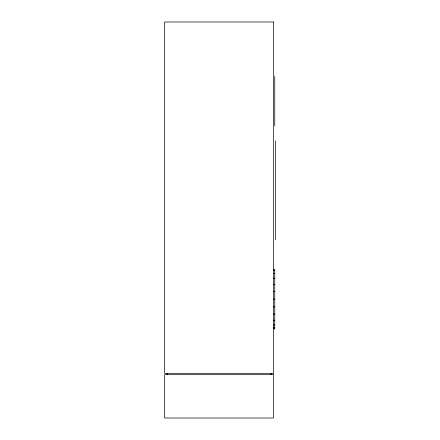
<?xml version="1.0" encoding="UTF-8"?>
<svg xmlns="http://www.w3.org/2000/svg" width="440" height="440" viewBox="0 0 440 440"><rect width="100%" height="100%" fill="white"/><g stroke="black" fill="none" stroke-linecap="round" stroke-linejoin="round"><path stroke-width="0.66" d="M273.521 269.5L274.758 269.5L274.758 328.9L273.521 328.9M273.521 270.512L274.758 270.512M273.521 273.477L274.758 273.477M273.521 278.201L274.758 278.201M273.521 284.35L274.758 284.35M273.521 291.511L274.758 291.511M273.521 299.2L274.758 299.2M273.521 306.889L274.758 306.889M273.521 314.05L274.758 314.05M273.521 320.199L274.758 320.199M273.521 324.923L274.758 324.923M273.521 327.888L274.758 327.888M275.38 140.8L275.38 239.8M274.758 76.45L274.758 125.95M271.046 373.45L271.046 374.688M167.096 373.45L167.096 374.688M273.521 22L164.621 22L164.621 373.45L273.521 373.45L273.521 22M273.521 374.688L164.621 374.688L164.621 418L273.521 418L273.521 374.688"/></g></svg>
